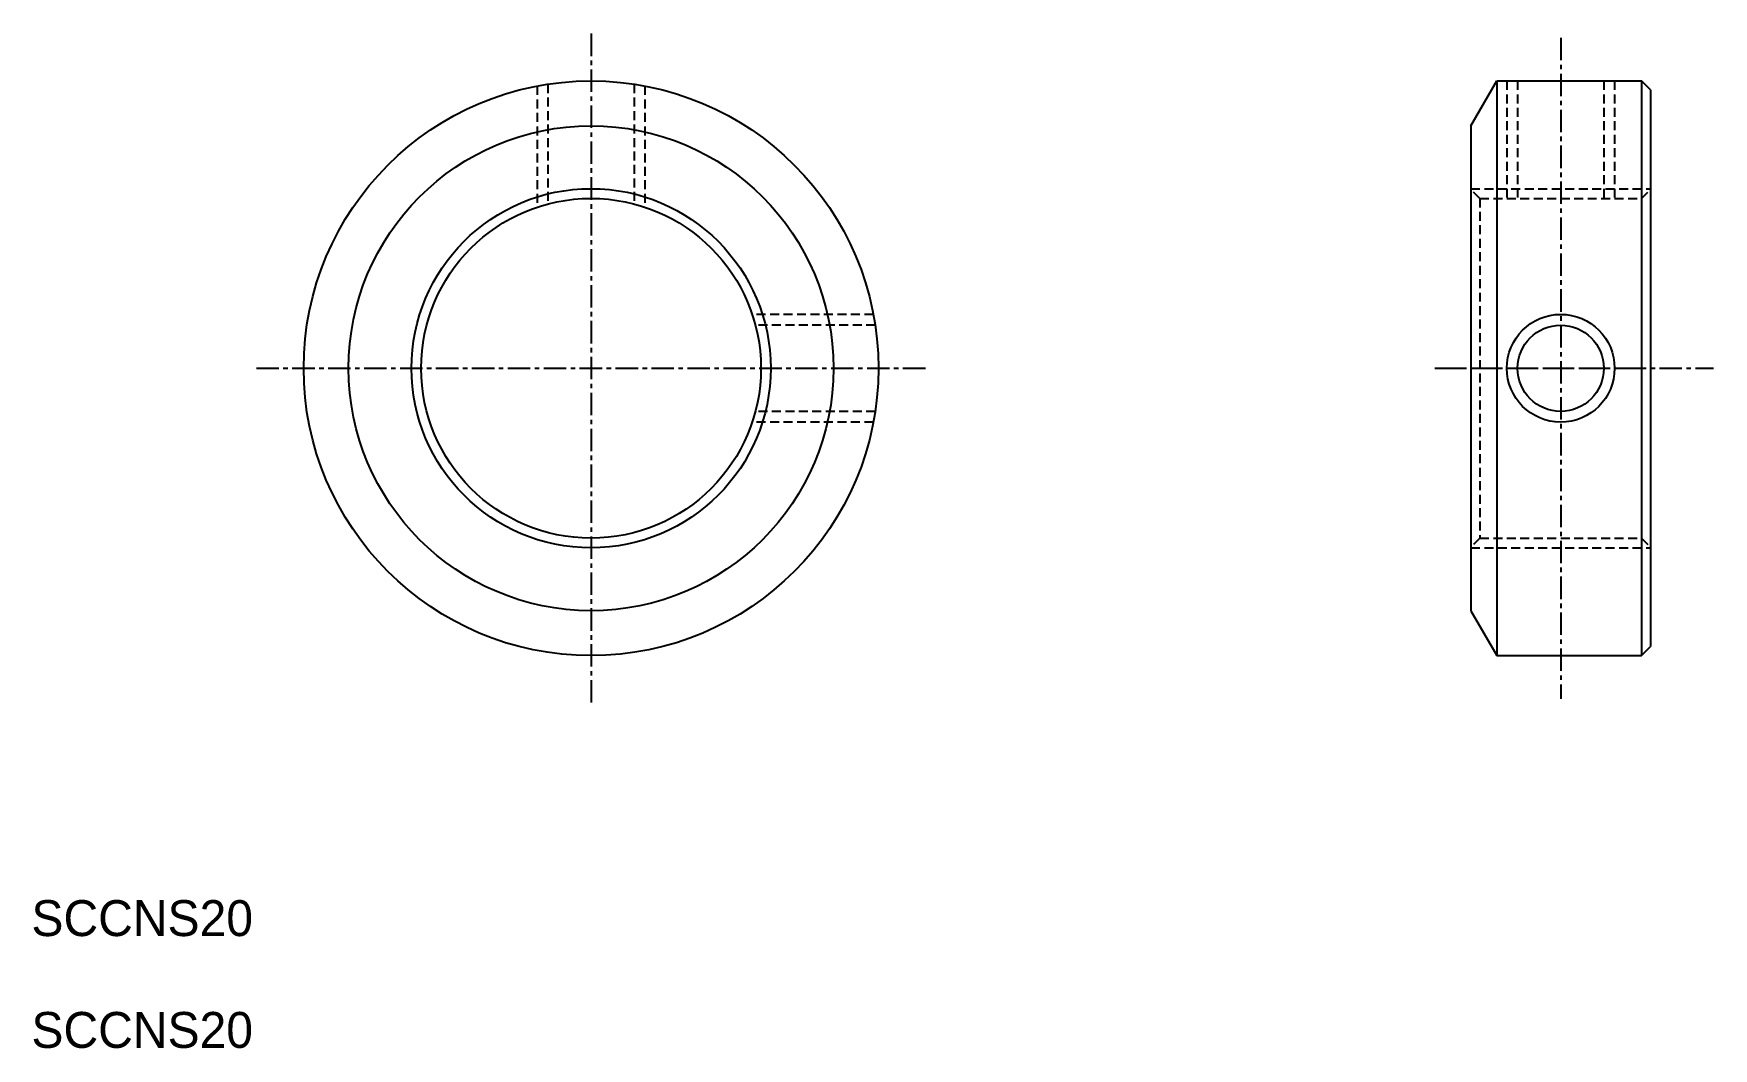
# Model space of a CAD drawing. Extents: x 61.4 to 154.9, y 105.9 to 162.4.
import ezdxf

# ---------------------------------------------------------------- set-up
doc = ezdxf.new("R2010")
doc.units = 0
doc.linetypes.add('CENTER', pattern=[2, 1.25, -0.25, 0.25, -0.25])
doc.linetypes.add('DASHED', pattern=[0.75, 0.5, -0.25])
doc.layers.get('0').update_dxf_attribs({"linetype": 'CONTINUOUS'})
doc.layers.add('CENTER', color=1, linetype='CENTER')

msp = doc.modelspace()

# ---------------------------------------------------------------- linework, layer by layer
at = {"color": 3, "linetype": 'DASHED'}
for p, q in [((89.391, 159.5), (89.391, 152.755)), ((89.991, 159.603), (89.991, 152.933)), ((94.791, 159.603), (94.791, 152.933)), ((95.391, 159.5), (95.391, 152.755)), ((143.377, 159.784), (143.377, 153.243)), ((143.977, 159.784), (143.977, 153.243)), ((148.777, 159.784), (148.777, 153.243)), ((149.377, 159.784), (149.377, 153.243)), ((141.377, 153.784), (151.377, 153.784)), ((141.877, 153.243), (141.377, 153.743)), ((143.877, 153.743), (143.877, 153.743)), ((146.377, 153.743), (146.377, 153.743)), ((150.877, 153.243), (151.377, 153.743)), ((141.877, 153.243), (141.877, 134.325)), ((141.877, 153.243), (150.877, 153.243)), ((150.877, 153.243), (150.877, 134.325)), ((108.107, 146.784), (101.362, 146.784)), ((108.21, 146.184), (101.541, 146.184)), ((108.21, 141.384), (101.541, 141.384)), ((108.107, 140.784), (101.362, 140.784)), ((141.877, 134.325), (141.377, 133.825)), ((141.877, 134.325), (141.377, 133.825)), ((141.377, 133.784), (151.377, 133.784)), ((141.877, 134.325), (150.877, 134.325)), ((150.877, 134.325), (151.377, 133.825)), ((150.877, 134.325), (151.377, 133.825))]:
    msp.add_line(p, q, dxfattribs=at)
at = {"color": 7, "linetype": 'CONTINUOUS'}
for p, q in [((141.377, 157.284), (142.821, 159.784)), ((142.821, 159.784), (142.821, 127.784)), ((142.821, 159.784), (150.877, 159.784)), ((151.377, 159.284), (150.877, 159.784)), ((150.877, 159.784), (150.877, 127.784)), ((151.377, 159.284), (151.377, 128.284)), ((141.377, 157.284), (141.377, 130.284)), ((141.377, 130.284), (142.821, 127.784)), ((150.877, 127.784), (151.377, 128.284)), ((142.821, 127.784), (150.877, 127.784))]:
    msp.add_line(p, q, dxfattribs=at)
for centre, radius in [((92.391, 143.784), 16), ((92.391, 143.784), 13.5), ((92.391, 143.784), 9.459), ((146.377, 143.784), 2.4)]:
    msp.add_circle(centre, radius, dxfattribs=at)
at = {"color": 3, "linetype": 'CONTINUOUS'}
for centre, radius in [((92.391, 143.784), 10), ((146.377, 143.784), 3)]:
    msp.add_circle(centre, radius, dxfattribs=at)
at = {"layer": 'CENTER', "color": 1, "linetype": 'CENTER'}
for p, q in [((92.391, 162.419), (92.391, 125.149)), ((146.377, 162.182), (146.377, 125.386)), ((73.756, 143.784), (111.026, 143.784)), ((139.377, 143.784), (151.132, 143.784)), ((139.877, 143.784), (154.877, 143.784))]:
    msp.add_line(p, q, dxfattribs=at)

# ---------------------------------------------------------------- texts
at = {"color": 7, "linetype": 'CONTINUOUS'}
for p in [(61.233, 112.167), (61.233, 105.941)]:
    msp.add_text('SCCNS20', height=2, dxfattribs=at).set_placement(p)

doc.saveas('drawing.dxf')
